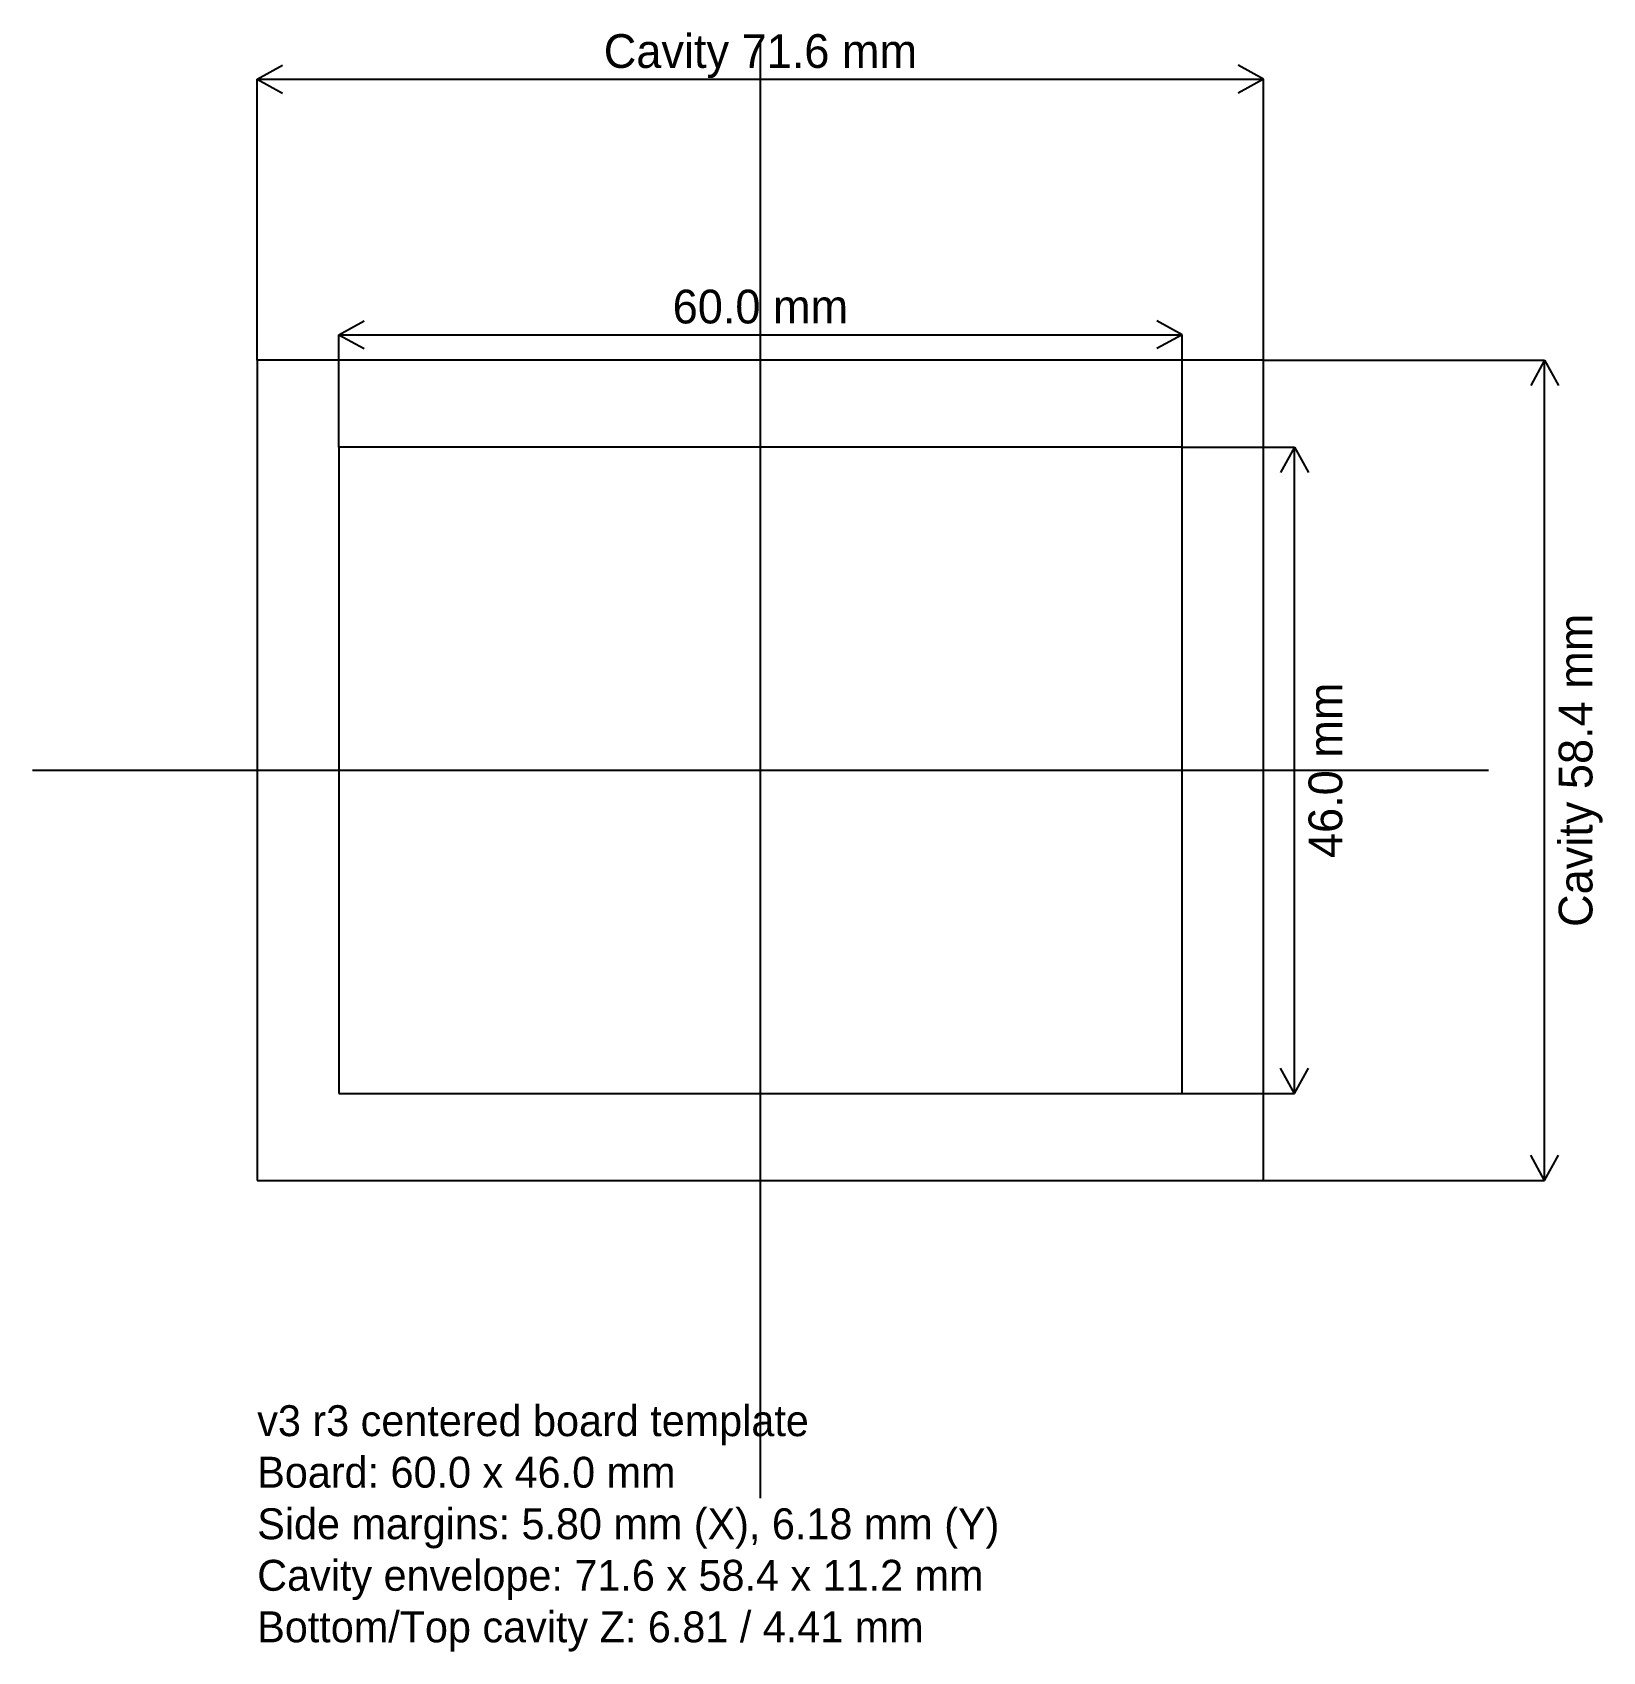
# Model space of a CAD drawing. Header units: millimetres. Extents: x -52 to 60, y -63 to 53.
import ezdxf
from ezdxf.enums import TextEntityAlignment as Align

# ---------------------------------------------------------------- set-up
doc = ezdxf.new("R2010")
doc.units = ezdxf.units.MM
for name, color, linetype in [('BOARD', 3, 'Continuous'), ('CAVITY', 5, 'Continuous'), ('CENTER', 8, 'Continuous'), ('DIM', 2, 'Continuous'), ('TEXT', 7, 'Continuous')]:
    doc.layers.add(name, color=color, linetype=linetype)

msp = doc.modelspace()

# ---------------------------------------------------------------- linework, layer by layer
at = {"layer": 'BOARD'}
for p, q in [((30, 23), (-30, 23)), ((-30, 23), (-30, -23)), ((30, -23), (30, 23)), ((-30, -23), (30, -23))]:
    msp.add_line(p, q, dxfattribs=at)
at = {"layer": 'CAVITY'}
for p, q in [((35.803, 29.184), (-35.803, 29.184)), ((-35.803, 29.184), (-35.803, -29.184)), ((35.803, -29.184), (35.803, 29.184)), ((-35.803, -29.184), (35.803, -29.184))]:
    msp.add_line(p, q, dxfattribs=at)
at = {"layer": 'CENTER'}
for p, q in [((0, -51.803), (0, 51.803)), ((-51.803, 0), (51.803, 0))]:
    msp.add_line(p, q, dxfattribs=at)
at = {"layer": 'DIM'}
for p, q in [((-35.803, 49.184), (-34.003, 50.174)), ((35.803, 49.184), (34.003, 50.174)), ((-35.803, 29.184), (-35.803, 49.184)), ((-35.803, 49.184), (35.803, 49.184)), ((-35.803, 49.184), (-34.003, 48.194)), ((35.803, 49.184), (34.003, 48.194)), ((35.803, 29.184), (35.803, 49.184)), ((-30, 31), (-28.2, 31.99)), ((30, 31), (28.2, 31.99)), ((-30, 23), (-30, 31)), ((-30, 31), (30, 31)), ((-30, 31), (-28.2, 30.01)), ((30, 31), (28.2, 30.01)), ((30, 23), (30, 31)), ((35.803, 29.184), (55.803, 29.184)), ((55.803, 29.184), (54.813, 27.384)), ((55.803, -29.184), (55.803, 29.184)), ((55.803, 29.184), (56.793, 27.384)), ((30, 23), (38, 23)), ((38, 23), (37.01, 21.2)), ((38, -23), (38, 23)), ((38, 23), (38.99, 21.2)), ((38, -23), (37.01, -21.2)), ((38, -23), (38.99, -21.2)), ((30, -23), (38, -23)), ((55.803, -29.184), (54.813, -27.384)), ((55.803, -29.184), (56.793, -27.384)), ((35.803, -29.184), (55.803, -29.184))]:
    msp.add_line(p, q, dxfattribs=at)

# ---------------------------------------------------------------- texts
for s, p in [('Cavity 71.6 mm', (0, 51.184)), ('60.0 mm', (0, 33))]:
    msp.add_text(s, height=2.4, dxfattribs=at).set_placement(p, align=Align.MIDDLE_CENTER)
for s, p in [('Cavity 58.4 mm', (58.003, 0)), ('46.0 mm', (40.2, 0))]:
    msp.add_text(s, height=2.4, rotation=90, dxfattribs=at).set_placement(p, align=Align.MIDDLE_CENTER)
at = {"layer": 'TEXT', "insert": (-35.803, -45.184), "char_height": 2.2, "attachment_point": 1}
msp.add_mtext('v3 r3 centered board template\\PBoard: 60.0 x 46.0 mm\\PSide margins: 5.80 mm (X), 6.18 mm (Y)\\PCavity envelope: 71.6 x 58.4 x 11.2 mm\\PBottom/Top cavity Z: 6.81 / 4.41 mm', dxfattribs=at)

doc.saveas('drawing.dxf')
